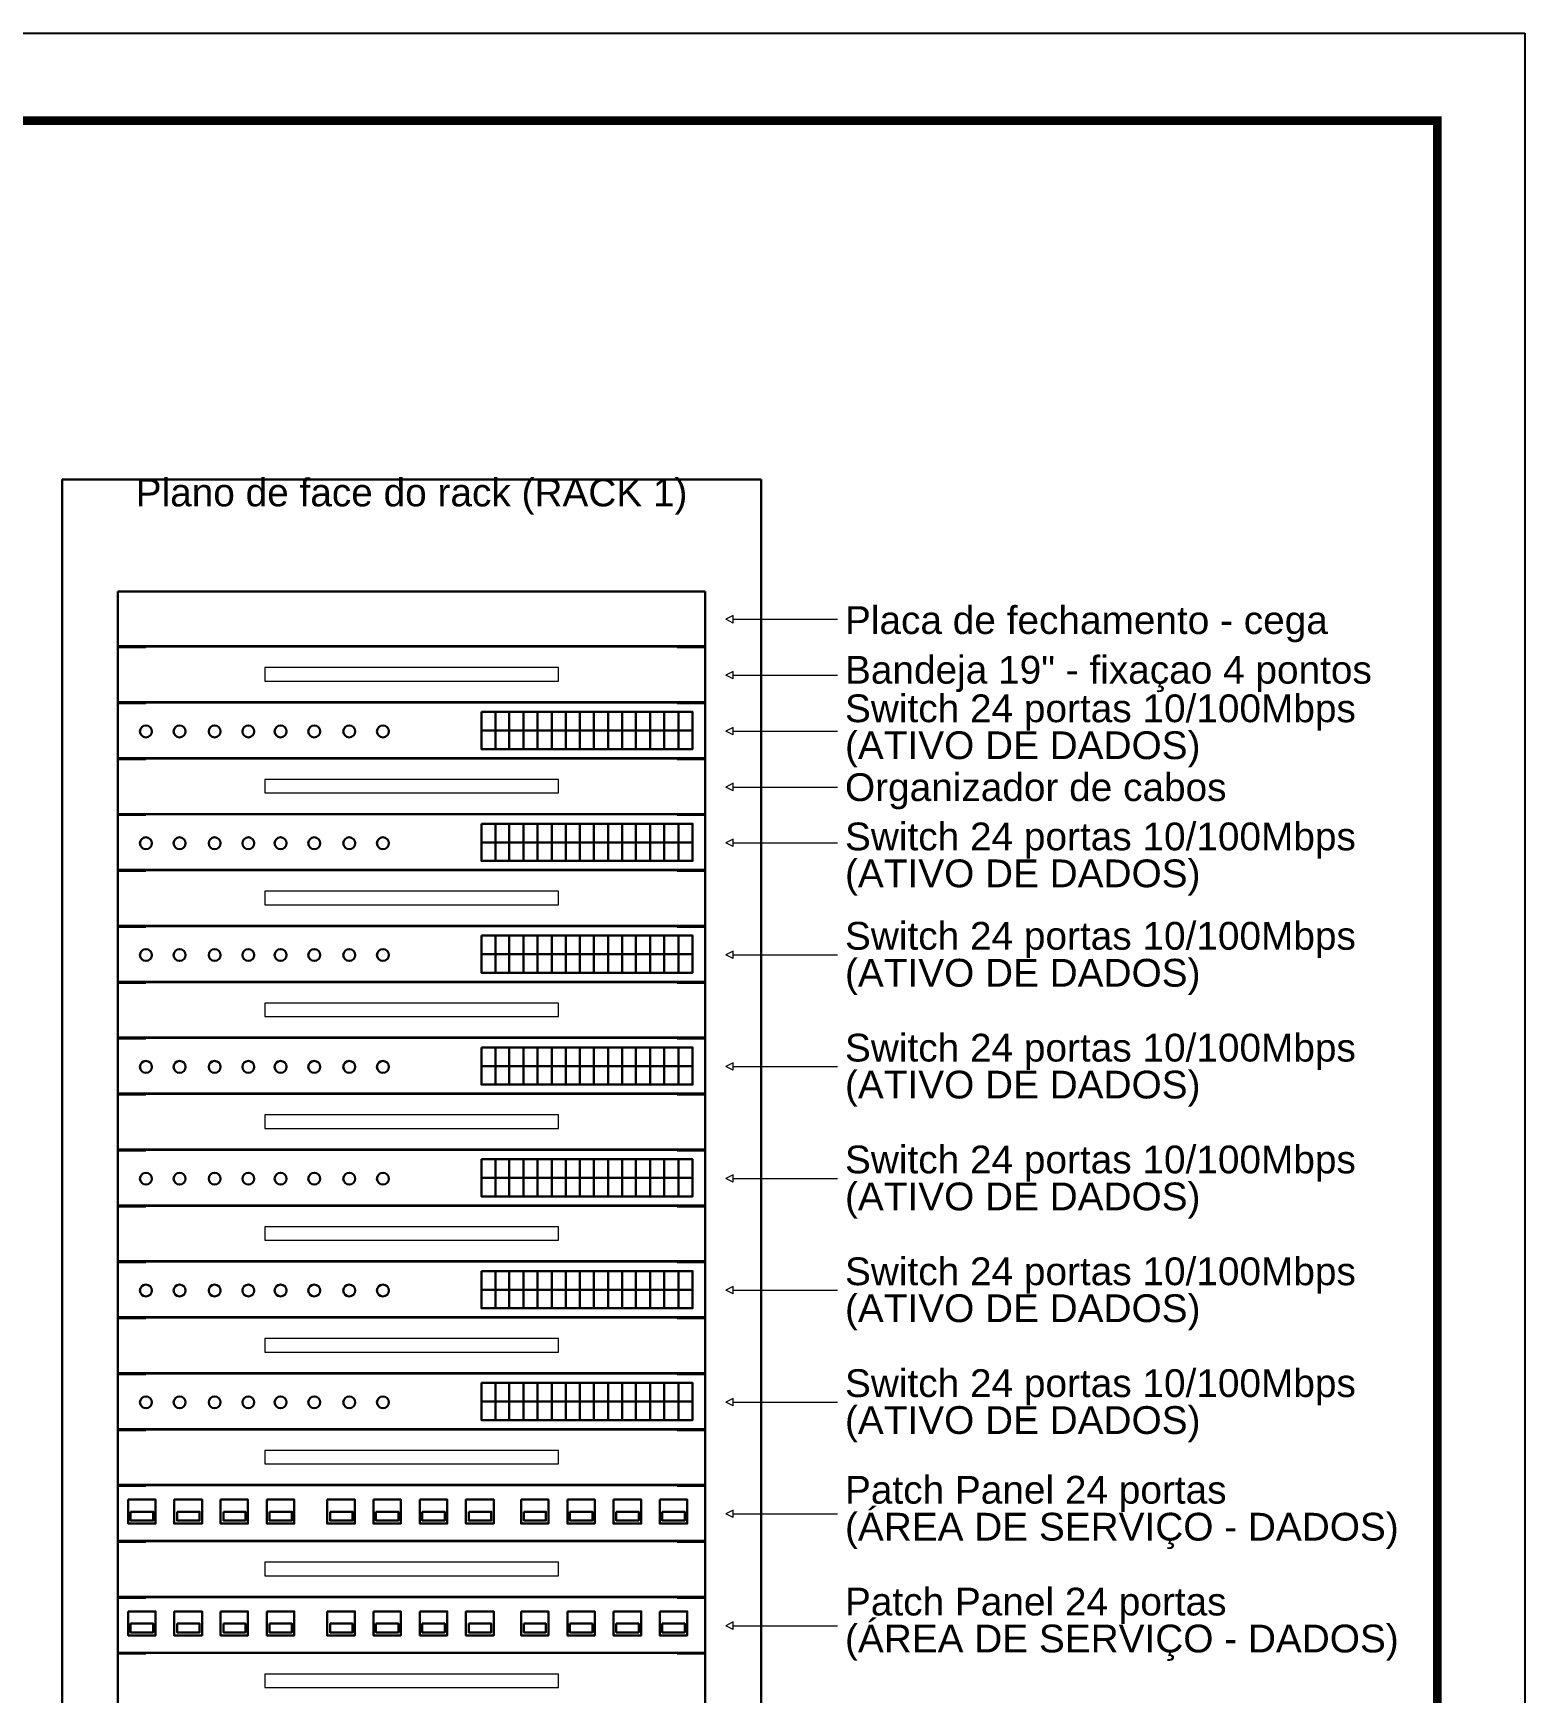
# Model space of a CAD drawing. Header units: millimetres. Extents: x 329 to 8779, y 382 to 3352.
# Drawn here: x 7925 to 8779, y 2403 to 3352 of the extents above; entities that cross this region are included whole.
import ezdxf

# ---------------------------------------------------------------- set-up
doc = ezdxf.new("R2010")
doc.units = ezdxf.units.MM
for name, color, linetype, lineweight in [('CE-Condutos', 6, 'Continuous', 30), ('DI-Linhas do quadro', 1, 'Continuous', 30), ('DI-Textos do quadro', 7, 'Continuous', 20), ('DI-Título do quadro', 1, 'Continuous', 30), ('P-SIMBOL', 5, 'Continuous', 20)]:
    doc.layers.add(name, color=color, linetype=linetype, lineweight=lineweight)
doc.layers.add('LEGENDA', color=7, linetype='Continuous')
doc.styles.add('Arial', font='Arial.ttf')

# ---------------------------------------------------------------- blocks, each defined once
blk = doc.blocks.new('A1 sem aba')
at = {"layer": 'LEGENDA'}
blk.add_lwpolyline([(-169, 59.4), (0, 59.4), (0, 0), (-169, 0), (-169, 59.4)], close=True, dxfattribs=at)
at = {"layer": 'LEGENDA', "const_width": 0.1}
blk.add_lwpolyline([(-1, 58.4), (-1, 1), (-166.5, 1), (-166.5, 58.4)], close=True, dxfattribs=at)

msp = doc.modelspace()

# ---------------------------------------------------------------- linework, layer by layer
at = {"layer": 'CE-Condutos'}
for p, q in [((8302.617, 2953.177), (8181.867, 2953.177)), ((8302.617, 2889.197), (8181.867, 2889.197)), ((8302.617, 2825.217), (8181.867, 2825.217)), ((8302.617, 2761.237), (8181.867, 2761.237)), ((8302.617, 2697.262), (8181.867, 2697.262)), ((8302.617, 2633.282), (8181.867, 2633.282)), ((8302.617, 2569.302), (8181.867, 2569.302))]:
    msp.add_line(p, q, dxfattribs=at)
for points in [[(8181.867, 2963.827), (8181.867, 2942.577), (8189.967, 2942.577), (8189.967, 2963.827), (8181.867, 2963.827)], [(8189.967, 2963.827), (8189.967, 2942.577), (8197.767, 2942.577), (8197.767, 2963.827), (8189.967, 2963.827)], [(8197.767, 2963.827), (8197.767, 2942.577), (8205.917, 2942.577), (8205.917, 2963.827), (8197.767, 2963.827)], [(8205.917, 2963.827), (8205.917, 2942.577), (8214.017, 2942.577), (8214.017, 2963.827), (8205.917, 2963.827)], [(8214.017, 2963.827), (8214.017, 2942.577), (8222.117, 2942.577), (8222.117, 2963.827), (8214.017, 2963.827)], [(8222.117, 2963.827), (8222.117, 2942.577), (8230.217, 2942.577), (8230.217, 2963.827), (8222.117, 2963.827)], [(8230.217, 2963.827), (8230.217, 2942.577), (8238.067, 2942.577), (8238.067, 2963.827), (8230.217, 2963.827)], [(8238.067, 2963.827), (8238.067, 2942.577), (8246.167, 2942.577), (8246.167, 2963.827), (8238.067, 2963.827)], [(8246.167, 2963.827), (8246.167, 2942.577), (8254.267, 2942.577), (8254.267, 2963.827), (8246.167, 2963.827)], [(8254.267, 2963.827), (8254.267, 2942.577), (8262.367, 2942.577), (8262.367, 2963.827), (8254.267, 2963.827)], [(8262.367, 2963.827), (8262.367, 2942.577), (8270.217, 2942.577), (8270.217, 2963.827), (8262.367, 2963.827)], [(8270.217, 2963.827), (8270.217, 2942.577), (8278.317, 2942.577), (8278.317, 2963.827), (8270.217, 2963.827)], [(8278.317, 2963.827), (8278.317, 2942.577), (8286.417, 2942.577), (8286.417, 2963.827), (8278.317, 2963.827)], [(8286.417, 2963.827), (8286.417, 2942.577), (8294.517, 2942.577), (8294.517, 2963.827), (8286.417, 2963.827)], [(8294.517, 2963.827), (8294.517, 2942.577), (8302.617, 2942.577), (8302.617, 2963.827), (8294.517, 2963.827)], [(8181.867, 2899.847), (8181.867, 2878.597), (8189.967, 2878.597), (8189.967, 2899.847), (8181.867, 2899.847)], [(8189.967, 2899.847), (8189.967, 2878.597), (8197.767, 2878.597), (8197.767, 2899.847), (8189.967, 2899.847)], [(8197.767, 2899.847), (8197.767, 2878.597), (8205.917, 2878.597), (8205.917, 2899.847), (8197.767, 2899.847)], [(8205.917, 2899.847), (8205.917, 2878.597), (8214.017, 2878.597), (8214.017, 2899.847), (8205.917, 2899.847)], [(8214.017, 2899.847), (8214.017, 2878.597), (8222.117, 2878.597), (8222.117, 2899.847), (8214.017, 2899.847)], [(8222.117, 2899.847), (8222.117, 2878.597), (8230.217, 2878.597), (8230.217, 2899.847), (8222.117, 2899.847)], [(8230.217, 2899.847), (8230.217, 2878.597), (8238.067, 2878.597), (8238.067, 2899.847), (8230.217, 2899.847)], [(8238.067, 2899.847), (8238.067, 2878.597), (8246.167, 2878.597), (8246.167, 2899.847), (8238.067, 2899.847)], [(8246.167, 2899.847), (8246.167, 2878.597), (8254.267, 2878.597), (8254.267, 2899.847), (8246.167, 2899.847)], [(8254.267, 2899.847), (8254.267, 2878.597), (8262.367, 2878.597), (8262.367, 2899.847), (8254.267, 2899.847)], [(8262.367, 2899.847), (8262.367, 2878.597), (8270.217, 2878.597), (8270.217, 2899.847), (8262.367, 2899.847)], [(8270.217, 2899.847), (8270.217, 2878.597), (8278.317, 2878.597), (8278.317, 2899.847), (8270.217, 2899.847)], [(8278.317, 2899.847), (8278.317, 2878.597), (8286.417, 2878.597), (8286.417, 2899.847), (8278.317, 2899.847)], [(8286.417, 2899.847), (8286.417, 2878.597), (8294.517, 2878.597), (8294.517, 2899.847), (8286.417, 2899.847)], [(8294.517, 2899.847), (8294.517, 2878.597), (8302.617, 2878.597), (8302.617, 2899.847), (8294.517, 2899.847)], [(8181.867, 2835.867), (8181.867, 2814.617), (8189.967, 2814.617), (8189.967, 2835.867), (8181.867, 2835.867)], [(8189.967, 2835.867), (8189.967, 2814.617), (8197.767, 2814.617), (8197.767, 2835.867), (8189.967, 2835.867)], [(8197.767, 2835.867), (8197.767, 2814.617), (8205.917, 2814.617), (8205.917, 2835.867), (8197.767, 2835.867)], [(8205.917, 2835.867), (8205.917, 2814.617), (8214.017, 2814.617), (8214.017, 2835.867), (8205.917, 2835.867)], [(8214.017, 2835.867), (8214.017, 2814.617), (8222.117, 2814.617), (8222.117, 2835.867), (8214.017, 2835.867)], [(8222.117, 2835.867), (8222.117, 2814.617), (8230.217, 2814.617), (8230.217, 2835.867), (8222.117, 2835.867)], [(8230.217, 2835.867), (8230.217, 2814.617), (8238.067, 2814.617), (8238.067, 2835.867), (8230.217, 2835.867)], [(8238.067, 2835.867), (8238.067, 2814.617), (8246.167, 2814.617), (8246.167, 2835.867), (8238.067, 2835.867)], [(8246.167, 2835.867), (8246.167, 2814.617), (8254.267, 2814.617), (8254.267, 2835.867), (8246.167, 2835.867)], [(8254.267, 2835.867), (8254.267, 2814.617), (8262.367, 2814.617), (8262.367, 2835.867), (8254.267, 2835.867)], [(8262.367, 2835.867), (8262.367, 2814.617), (8270.217, 2814.617), (8270.217, 2835.867), (8262.367, 2835.867)], [(8270.217, 2835.867), (8270.217, 2814.617), (8278.317, 2814.617), (8278.317, 2835.867), (8270.217, 2835.867)], [(8278.317, 2835.867), (8278.317, 2814.617), (8286.417, 2814.617), (8286.417, 2835.867), (8278.317, 2835.867)], [(8286.417, 2835.867), (8286.417, 2814.617), (8294.517, 2814.617), (8294.517, 2835.867), (8286.417, 2835.867)], [(8294.517, 2835.867), (8294.517, 2814.617), (8302.617, 2814.617), (8302.617, 2835.867), (8294.517, 2835.867)], [(8181.867, 2771.887), (8181.867, 2750.637), (8189.967, 2750.637), (8189.967, 2771.887), (8181.867, 2771.887)], [(8189.967, 2771.887), (8189.967, 2750.637), (8197.767, 2750.637), (8197.767, 2771.887), (8189.967, 2771.887)], [(8197.767, 2771.887), (8197.767, 2750.637), (8205.917, 2750.637), (8205.917, 2771.887), (8197.767, 2771.887)], [(8205.917, 2771.887), (8205.917, 2750.637), (8214.017, 2750.637), (8214.017, 2771.887), (8205.917, 2771.887)], [(8214.017, 2771.887), (8214.017, 2750.637), (8222.117, 2750.637), (8222.117, 2771.887), (8214.017, 2771.887)], [(8222.117, 2771.887), (8222.117, 2750.637), (8230.217, 2750.637), (8230.217, 2771.887), (8222.117, 2771.887)], [(8230.217, 2771.887), (8230.217, 2750.637), (8238.067, 2750.637), (8238.067, 2771.887), (8230.217, 2771.887)], [(8238.067, 2771.887), (8238.067, 2750.637), (8246.167, 2750.637), (8246.167, 2771.887), (8238.067, 2771.887)], [(8246.167, 2771.887), (8246.167, 2750.637), (8254.267, 2750.637), (8254.267, 2771.887), (8246.167, 2771.887)], [(8254.267, 2771.887), (8254.267, 2750.637), (8262.367, 2750.637), (8262.367, 2771.887), (8254.267, 2771.887)], [(8262.367, 2771.887), (8262.367, 2750.637), (8270.217, 2750.637), (8270.217, 2771.887), (8262.367, 2771.887)], [(8270.217, 2771.887), (8270.217, 2750.637), (8278.317, 2750.637), (8278.317, 2771.887), (8270.217, 2771.887)], [(8278.317, 2771.887), (8278.317, 2750.637), (8286.417, 2750.637), (8286.417, 2771.887), (8278.317, 2771.887)], [(8286.417, 2771.887), (8286.417, 2750.637), (8294.517, 2750.637), (8294.517, 2771.887), (8286.417, 2771.887)], [(8294.517, 2771.887), (8294.517, 2750.637), (8302.617, 2750.637), (8302.617, 2771.887), (8294.517, 2771.887)], [(8181.867, 2707.912), (8181.867, 2686.662), (8189.967, 2686.662), (8189.967, 2707.912), (8181.867, 2707.912)], [(8189.967, 2707.912), (8189.967, 2686.662), (8197.767, 2686.662), (8197.767, 2707.912), (8189.967, 2707.912)], [(8197.767, 2707.912), (8197.767, 2686.662), (8205.917, 2686.662), (8205.917, 2707.912), (8197.767, 2707.912)], [(8205.917, 2707.912), (8205.917, 2686.662), (8214.017, 2686.662), (8214.017, 2707.912), (8205.917, 2707.912)], [(8214.017, 2707.912), (8214.017, 2686.662), (8222.117, 2686.662), (8222.117, 2707.912), (8214.017, 2707.912)], [(8222.117, 2707.912), (8222.117, 2686.662), (8230.217, 2686.662), (8230.217, 2707.912), (8222.117, 2707.912)], [(8230.217, 2707.912), (8230.217, 2686.662), (8238.067, 2686.662), (8238.067, 2707.912), (8230.217, 2707.912)], [(8238.067, 2707.912), (8238.067, 2686.662), (8246.167, 2686.662), (8246.167, 2707.912), (8238.067, 2707.912)], [(8246.167, 2707.912), (8246.167, 2686.662), (8254.267, 2686.662), (8254.267, 2707.912), (8246.167, 2707.912)], [(8254.267, 2707.912), (8254.267, 2686.662), (8262.367, 2686.662), (8262.367, 2707.912), (8254.267, 2707.912)], [(8262.367, 2707.912), (8262.367, 2686.662), (8270.217, 2686.662), (8270.217, 2707.912), (8262.367, 2707.912)], [(8270.217, 2707.912), (8270.217, 2686.662), (8278.317, 2686.662), (8278.317, 2707.912), (8270.217, 2707.912)], [(8278.317, 2707.912), (8278.317, 2686.662), (8286.417, 2686.662), (8286.417, 2707.912), (8278.317, 2707.912)], [(8286.417, 2707.912), (8286.417, 2686.662), (8294.517, 2686.662), (8294.517, 2707.912), (8286.417, 2707.912)], [(8294.517, 2707.912), (8294.517, 2686.662), (8302.617, 2686.662), (8302.617, 2707.912), (8294.517, 2707.912)], [(8181.867, 2643.932), (8181.867, 2622.682), (8189.967, 2622.682), (8189.967, 2643.932), (8181.867, 2643.932)], [(8189.967, 2643.932), (8189.967, 2622.682), (8197.767, 2622.682), (8197.767, 2643.932), (8189.967, 2643.932)], [(8197.767, 2643.932), (8197.767, 2622.682), (8205.917, 2622.682), (8205.917, 2643.932), (8197.767, 2643.932)], [(8205.917, 2643.932), (8205.917, 2622.682), (8214.017, 2622.682), (8214.017, 2643.932), (8205.917, 2643.932)], [(8214.017, 2643.932), (8214.017, 2622.682), (8222.117, 2622.682), (8222.117, 2643.932), (8214.017, 2643.932)], [(8222.117, 2643.932), (8222.117, 2622.682), (8230.217, 2622.682), (8230.217, 2643.932), (8222.117, 2643.932)], [(8230.217, 2643.932), (8230.217, 2622.682), (8238.067, 2622.682), (8238.067, 2643.932), (8230.217, 2643.932)], [(8238.067, 2643.932), (8238.067, 2622.682), (8246.167, 2622.682), (8246.167, 2643.932), (8238.067, 2643.932)], [(8246.167, 2643.932), (8246.167, 2622.682), (8254.267, 2622.682), (8254.267, 2643.932), (8246.167, 2643.932)], [(8254.267, 2643.932), (8254.267, 2622.682), (8262.367, 2622.682), (8262.367, 2643.932), (8254.267, 2643.932)], [(8262.367, 2643.932), (8262.367, 2622.682), (8270.217, 2622.682), (8270.217, 2643.932), (8262.367, 2643.932)], [(8270.217, 2643.932), (8270.217, 2622.682), (8278.317, 2622.682), (8278.317, 2643.932), (8270.217, 2643.932)], [(8278.317, 2643.932), (8278.317, 2622.682), (8286.417, 2622.682), (8286.417, 2643.932), (8278.317, 2643.932)], [(8286.417, 2643.932), (8286.417, 2622.682), (8294.517, 2622.682), (8294.517, 2643.932), (8286.417, 2643.932)], [(8294.517, 2643.932), (8294.517, 2622.682), (8302.617, 2622.682), (8302.617, 2643.932), (8294.517, 2643.932)], [(8181.867, 2579.952), (8181.867, 2558.702), (8189.967, 2558.702), (8189.967, 2579.952), (8181.867, 2579.952)], [(8189.967, 2579.952), (8189.967, 2558.702), (8197.767, 2558.702), (8197.767, 2579.952), (8189.967, 2579.952)], [(8197.767, 2579.952), (8197.767, 2558.702), (8205.917, 2558.702), (8205.917, 2579.952), (8197.767, 2579.952)], [(8205.917, 2579.952), (8205.917, 2558.702), (8214.017, 2558.702), (8214.017, 2579.952), (8205.917, 2579.952)], [(8214.017, 2579.952), (8214.017, 2558.702), (8222.117, 2558.702), (8222.117, 2579.952), (8214.017, 2579.952)], [(8222.117, 2579.952), (8222.117, 2558.702), (8230.217, 2558.702), (8230.217, 2579.952), (8222.117, 2579.952)], [(8230.217, 2579.952), (8230.217, 2558.702), (8238.067, 2558.702), (8238.067, 2579.952), (8230.217, 2579.952)], [(8238.067, 2579.952), (8238.067, 2558.702), (8246.167, 2558.702), (8246.167, 2579.952), (8238.067, 2579.952)], [(8246.167, 2579.952), (8246.167, 2558.702), (8254.267, 2558.702), (8254.267, 2579.952), (8246.167, 2579.952)], [(8254.267, 2579.952), (8254.267, 2558.702), (8262.367, 2558.702), (8262.367, 2579.952), (8254.267, 2579.952)], [(8262.367, 2579.952), (8262.367, 2558.702), (8270.217, 2558.702), (8270.217, 2579.952), (8262.367, 2579.952)], [(8270.217, 2579.952), (8270.217, 2558.702), (8278.317, 2558.702), (8278.317, 2579.952), (8270.217, 2579.952)], [(8278.317, 2579.952), (8278.317, 2558.702), (8286.417, 2558.702), (8286.417, 2579.952), (8278.317, 2579.952)], [(8286.417, 2579.952), (8286.417, 2558.702), (8294.517, 2558.702), (8294.517, 2579.952), (8286.417, 2579.952)], [(8294.517, 2579.952), (8294.517, 2558.702), (8302.617, 2558.702), (8302.617, 2579.952), (8294.517, 2579.952)], [(7979.717, 2513.177), (7979.717, 2499.477), (7995.417, 2499.477), (7995.417, 2513.177), (7979.717, 2513.177)], [(8006.017, 2513.177), (8006.017, 2499.477), (8021.967, 2499.477), (8021.967, 2513.177), (8006.017, 2513.177)], [(8032.567, 2513.177), (8032.567, 2499.477), (8048.217, 2499.477), (8048.217, 2513.177), (8032.567, 2513.177)], [(8059.117, 2513.177), (8059.117, 2499.477), (8074.767, 2499.477), (8074.767, 2513.177), (8059.117, 2513.177)], [(8093.517, 2513.177), (8093.517, 2499.477), (8109.467, 2499.477), (8109.467, 2513.177), (8093.517, 2513.177)], [(8120.067, 2513.177), (8120.067, 2499.477), (8135.717, 2499.477), (8135.717, 2513.177), (8120.067, 2513.177)], [(8146.617, 2513.177), (8146.617, 2499.477), (8162.267, 2499.477), (8162.267, 2513.177), (8146.617, 2513.177)], [(8172.917, 2513.177), (8172.917, 2499.477), (8188.867, 2499.477), (8188.867, 2513.177), (8172.917, 2513.177)], [(8204.517, 2513.177), (8204.517, 2499.477), (8220.167, 2499.477), (8220.167, 2513.177), (8204.517, 2513.177)], [(8231.067, 2513.177), (8231.067, 2499.477), (8246.717, 2499.477), (8246.717, 2513.177), (8231.067, 2513.177)], [(8257.317, 2513.177), (8257.317, 2499.477), (8273.267, 2499.477), (8273.267, 2513.177), (8257.317, 2513.177)], [(8283.867, 2513.177), (8283.867, 2499.477), (8299.567, 2499.477), (8299.567, 2513.177), (8283.867, 2513.177)], [(7981.117, 2506.227), (7981.117, 2501.177), (7994.017, 2501.177), (7994.017, 2506.227), (7981.117, 2506.227)], [(8007.717, 2506.227), (8007.717, 2501.177), (8020.567, 2501.177), (8020.567, 2506.227), (8007.717, 2506.227)], [(8034.267, 2506.227), (8034.267, 2501.177), (8046.817, 2501.177), (8046.817, 2506.227), (8034.267, 2506.227)], [(8060.517, 2506.227), (8060.517, 2501.177), (8073.367, 2501.177), (8073.367, 2506.227), (8060.517, 2506.227)], [(8095.217, 2506.227), (8095.217, 2501.177), (8108.067, 2501.177), (8108.067, 2506.227), (8095.217, 2506.227)], [(8121.467, 2506.227), (8121.467, 2501.177), (8134.317, 2501.177), (8134.317, 2506.227), (8121.467, 2506.227)], [(8148.017, 2506.227), (8148.017, 2501.177), (8160.867, 2501.177), (8160.867, 2506.227), (8148.017, 2506.227)], [(8174.567, 2506.227), (8174.567, 2501.177), (8187.467, 2501.177), (8187.467, 2506.227), (8174.567, 2506.227)], [(8206.167, 2506.227), (8206.167, 2501.177), (8218.767, 2501.177), (8218.767, 2506.227), (8206.167, 2506.227)], [(8232.467, 2506.227), (8232.467, 2501.177), (8245.317, 2501.177), (8245.317, 2506.227), (8232.467, 2506.227)], [(8259.017, 2506.227), (8259.017, 2501.177), (8271.867, 2501.177), (8271.867, 2506.227), (8259.017, 2506.227)], [(8285.267, 2506.227), (8285.267, 2501.177), (8298.167, 2501.177), (8298.167, 2506.227), (8285.267, 2506.227)], [(7979.717, 2449.197), (7979.717, 2435.497), (7995.417, 2435.497), (7995.417, 2449.197), (7979.717, 2449.197)], [(7981.117, 2442.247), (7981.117, 2437.197), (7994.017, 2437.197), (7994.017, 2442.247), (7981.117, 2442.247)], [(8006.017, 2449.197), (8006.017, 2435.497), (8021.967, 2435.497), (8021.967, 2449.197), (8006.017, 2449.197)], [(8007.717, 2442.247), (8007.717, 2437.197), (8020.567, 2437.197), (8020.567, 2442.247), (8007.717, 2442.247)], [(8032.567, 2449.197), (8032.567, 2435.497), (8048.217, 2435.497), (8048.217, 2449.197), (8032.567, 2449.197)], [(8034.267, 2442.247), (8034.267, 2437.197), (8046.817, 2437.197), (8046.817, 2442.247), (8034.267, 2442.247)], [(8059.117, 2449.197), (8059.117, 2435.497), (8074.767, 2435.497), (8074.767, 2449.197), (8059.117, 2449.197)], [(8060.517, 2442.247), (8060.517, 2437.197), (8073.367, 2437.197), (8073.367, 2442.247), (8060.517, 2442.247)], [(8093.517, 2449.197), (8093.517, 2435.497), (8109.467, 2435.497), (8109.467, 2449.197), (8093.517, 2449.197)], [(8095.217, 2442.247), (8095.217, 2437.197), (8108.067, 2437.197), (8108.067, 2442.247), (8095.217, 2442.247)], [(8120.067, 2449.197), (8120.067, 2435.497), (8135.717, 2435.497), (8135.717, 2449.197), (8120.067, 2449.197)], [(8121.467, 2442.247), (8121.467, 2437.197), (8134.317, 2437.197), (8134.317, 2442.247), (8121.467, 2442.247)], [(8146.617, 2449.197), (8146.617, 2435.497), (8162.267, 2435.497), (8162.267, 2449.197), (8146.617, 2449.197)], [(8148.017, 2442.247), (8148.017, 2437.197), (8160.867, 2437.197), (8160.867, 2442.247), (8148.017, 2442.247)], [(8172.917, 2449.197), (8172.917, 2435.497), (8188.867, 2435.497), (8188.867, 2449.197), (8172.917, 2449.197)], [(8174.567, 2442.247), (8174.567, 2437.197), (8187.467, 2437.197), (8187.467, 2442.247), (8174.567, 2442.247)], [(8204.517, 2449.197), (8204.517, 2435.497), (8220.167, 2435.497), (8220.167, 2449.197), (8204.517, 2449.197)], [(8206.167, 2442.247), (8206.167, 2437.197), (8218.767, 2437.197), (8218.767, 2442.247), (8206.167, 2442.247)], [(8231.067, 2449.197), (8231.067, 2435.497), (8246.717, 2435.497), (8246.717, 2449.197), (8231.067, 2449.197)], [(8232.467, 2442.247), (8232.467, 2437.197), (8245.317, 2437.197), (8245.317, 2442.247), (8232.467, 2442.247)], [(8257.317, 2449.197), (8257.317, 2435.497), (8273.267, 2435.497), (8273.267, 2449.197), (8257.317, 2449.197)], [(8259.017, 2442.247), (8259.017, 2437.197), (8271.867, 2437.197), (8271.867, 2442.247), (8259.017, 2442.247)], [(8283.867, 2449.197), (8283.867, 2435.497), (8299.567, 2435.497), (8299.567, 2449.197), (8283.867, 2449.197)], [(8285.267, 2442.247), (8285.267, 2437.197), (8298.167, 2437.197), (8298.167, 2442.247), (8285.267, 2442.247)]]:
    msp.add_lwpolyline(points, close=True, dxfattribs=at)
for centre in [(7989.867, 2952.727), (8009.117, 2952.727), (8029.167, 2952.727), (8048.467, 2952.727), (8066.917, 2952.727), (8086.167, 2952.727), (8106.217, 2952.727), (8125.467, 2952.727), (7989.867, 2888.747), (8009.117, 2888.747), (8029.167, 2888.747), (8048.467, 2888.747), (8066.917, 2888.747), (8086.167, 2888.747), (8106.217, 2888.747), (8125.467, 2888.747), (7989.867, 2824.767), (8009.117, 2824.767), (8029.167, 2824.767), (8048.467, 2824.767), (8066.917, 2824.767), (8086.167, 2824.767), (8106.217, 2824.767), (8125.467, 2824.767), (7989.867, 2760.787), (8009.117, 2760.787), (8029.167, 2760.787), (8048.467, 2760.787), (8066.917, 2760.787), (8086.167, 2760.787), (8106.217, 2760.787), (8125.467, 2760.787), (7989.867, 2696.812), (8009.117, 2696.812), (8029.167, 2696.812), (8048.467, 2696.812), (8066.917, 2696.812), (8086.167, 2696.812), (8106.217, 2696.812), (8125.467, 2696.812), (7989.867, 2632.832), (8009.117, 2632.832), (8029.167, 2632.832), (8048.467, 2632.832), (8066.917, 2632.832), (8086.167, 2632.832), (8106.217, 2632.832), (8125.467, 2632.832), (7989.867, 2568.852), (8009.117, 2568.852), (8029.167, 2568.852), (8048.467, 2568.852), (8066.917, 2568.852), (8086.167, 2568.852), (8106.217, 2568.852), (8125.467, 2568.852)]:
    msp.add_circle(centre, 3.404, dxfattribs=at)
at = {"layer": 'DI-Linhas do quadro', "linetype": 'Continuous'}
for p, q in [((7941.877, 3096.832), (8341.877, 3096.832)), ((7941.877, 3096.832), (7941.877, 1561.347)), ((8341.877, 3096.832), (8341.877, 1561.347)), ((7973.867, 3032.852), (8309.887, 3032.852)), ((7973.867, 3032.852), (7973.867, 1625.327)), ((7973.867, 3032.852), (7989.862, 3032.852)), ((8309.887, 3032.852), (8293.892, 3032.852)), ((8309.887, 3032.852), (8309.887, 1625.327)), ((7973.867, 3000.862), (7989.862, 3000.862)), ((8309.887, 3000.862), (8293.892, 3000.862)), ((7973.867, 2968.877), (7989.862, 2968.877)), ((8309.887, 2968.877), (8293.892, 2968.877)), ((7973.867, 2936.887), (7989.862, 2936.887)), ((8309.887, 2936.887), (8293.892, 2936.887)), ((7973.867, 2904.897), (7989.862, 2904.897)), ((8309.887, 2904.897), (8293.892, 2904.897)), ((7973.867, 2872.907), (7989.862, 2872.907)), ((8309.887, 2872.907), (8293.892, 2872.907)), ((7973.867, 2840.917), (7989.862, 2840.917)), ((8309.887, 2840.917), (8293.892, 2840.917)), ((7973.867, 2808.927), (7989.862, 2808.927)), ((8309.887, 2808.927), (8293.892, 2808.927)), ((7973.867, 2776.937), (7989.862, 2776.937)), ((8309.887, 2776.937), (8293.892, 2776.937)), ((7973.867, 2744.952), (7989.862, 2744.952)), ((8309.887, 2744.952), (8293.892, 2744.952)), ((7973.867, 2712.962), (7989.862, 2712.962)), ((8309.887, 2712.962), (8293.892, 2712.962)), ((7973.867, 2680.972), (7989.862, 2680.972)), ((8309.887, 2680.972), (8293.892, 2680.972)), ((7973.867, 2648.982), (7989.862, 2648.982)), ((8309.887, 2648.982), (8293.892, 2648.982)), ((7973.867, 2616.992), (7989.862, 2616.992)), ((8309.887, 2616.992), (8293.892, 2616.992)), ((7973.867, 2585.002), (7989.862, 2585.002)), ((8309.887, 2585.002), (8293.892, 2585.002)), ((7973.867, 2553.017), (7989.862, 2553.017)), ((8309.887, 2553.017), (8293.892, 2553.017)), ((7973.867, 2521.027), (7989.862, 2521.027)), ((7973.867, 2521.027), (7989.867, 2521.027)), ((8309.887, 2521.027), (8293.892, 2521.027)), ((7973.867, 2489.037), (7989.862, 2489.037)), ((8309.887, 2489.037), (8293.892, 2489.037)), ((7973.867, 2457.047), (7989.862, 2457.047)), ((7973.867, 2457.047), (7989.867, 2457.047)), ((8309.887, 2457.047), (8293.892, 2457.047)), ((7973.867, 2425.057), (7989.862, 2425.057)), ((8309.887, 2425.057), (8293.892, 2425.057))]:
    msp.add_line(p, q, dxfattribs=at)
at = {"layer": 'DI-Textos do quadro', "linetype": 'Continuous'}
for p, q in [((8325.902, 3018.977), (8321.667, 3016.862)), ((8325.902, 3014.742), (8321.667, 3016.862)), ((8325.902, 3014.742), (8325.902, 3018.977)), ((8325.902, 3016.862), (8385.647, 3016.862)), ((8325.902, 2986.992), (8321.667, 2984.872)), ((8325.902, 2982.752), (8321.667, 2984.872)), ((8325.902, 2982.752), (8325.902, 2986.992)), ((8325.902, 2984.872), (8385.647, 2984.872)), ((8325.902, 2955.002), (8321.667, 2952.882)), ((8325.902, 2950.762), (8325.902, 2955.002)), ((8325.902, 2950.762), (8321.667, 2952.882)), ((8325.902, 2952.882), (8385.647, 2952.882)), ((8325.902, 2923.012), (8321.667, 2920.892)), ((8325.902, 2918.777), (8321.667, 2920.892)), ((8325.902, 2918.777), (8325.902, 2923.012)), ((8325.902, 2920.892), (8385.647, 2920.892)), ((8325.902, 2891.022), (8321.667, 2888.902)), ((8325.902, 2886.782), (8321.667, 2888.902)), ((8325.902, 2886.782), (8325.902, 2891.022)), ((8325.902, 2888.902), (8385.647, 2888.902)), ((8325.902, 2827.047), (8321.667, 2824.927)), ((8325.902, 2822.807), (8321.667, 2824.927)), ((8325.902, 2822.807), (8325.902, 2827.047)), ((8325.902, 2824.927), (8385.647, 2824.927)), ((8325.902, 2763.067), (8321.667, 2760.947)), ((8325.902, 2758.827), (8321.667, 2760.947)), ((8325.902, 2758.827), (8325.902, 2763.067)), ((8325.902, 2760.947), (8385.647, 2760.947)), ((8325.902, 2699.087), (8321.667, 2696.967)), ((8325.902, 2694.847), (8321.667, 2696.967)), ((8325.902, 2694.847), (8325.902, 2699.087)), ((8325.902, 2696.967), (8385.647, 2696.967)), ((8325.902, 2635.107), (8321.667, 2632.987)), ((8325.902, 2630.867), (8321.667, 2632.987)), ((8325.902, 2630.867), (8325.902, 2635.107)), ((8325.902, 2632.987), (8385.647, 2632.987)), ((8325.902, 2571.127), (8321.667, 2569.007)), ((8325.902, 2566.887), (8321.667, 2569.007)), ((8325.902, 2566.887), (8325.902, 2571.127)), ((8325.902, 2569.007), (8385.647, 2569.007)), ((8325.902, 2507.152), (8321.667, 2505.037)), ((8325.902, 2502.917), (8325.902, 2507.152)), ((8325.902, 2502.917), (8321.667, 2505.037)), ((8325.902, 2505.037), (8385.647, 2505.037)), ((8325.902, 2443.172), (8321.667, 2441.057)), ((8325.902, 2438.937), (8321.667, 2441.057)), ((8325.902, 2438.937), (8325.902, 2443.172)), ((8325.902, 2441.057), (8385.647, 2441.057))]:
    msp.add_line(p, q, dxfattribs=at)
at = {"layer": 'P-SIMBOL'}
for points in [[(7973.867, 3032.852), (7973.867, 3001.802), (8309.867, 3001.802), (8309.867, 3032.852), (7973.867, 3032.852)], [(7973.867, 3000.862), (7973.867, 2969.812), (8309.867, 2969.812), (8309.867, 3000.862), (7973.867, 3000.862)], [(8057.867, 2989.212), (8057.867, 2981.462), (8225.867, 2981.462), (8225.867, 2989.212), (8057.867, 2989.212)], [(7973.867, 2968.877), (7973.867, 2937.827), (8309.867, 2937.827), (8309.867, 2968.877), (7973.867, 2968.877)], [(7973.867, 2936.887), (7973.867, 2905.837), (8309.867, 2905.837), (8309.867, 2936.887), (7973.867, 2936.887)], [(8057.867, 2925.237), (8057.867, 2917.487), (8225.867, 2917.487), (8225.867, 2925.237), (8057.867, 2925.237)], [(7973.867, 2904.897), (7973.867, 2873.847), (8309.867, 2873.847), (8309.867, 2904.897), (7973.867, 2904.897)], [(7973.867, 2872.907), (7973.867, 2841.857), (8309.867, 2841.857), (8309.867, 2872.907), (7973.867, 2872.907)], [(8057.867, 2861.257), (8057.867, 2853.507), (8225.867, 2853.507), (8225.867, 2861.257), (8057.867, 2861.257)], [(7973.867, 2840.917), (7973.867, 2809.867), (8309.867, 2809.867), (8309.867, 2840.917), (7973.867, 2840.917)], [(7973.867, 2808.927), (7973.867, 2777.877), (8309.867, 2777.877), (8309.867, 2808.927), (7973.867, 2808.927)], [(8057.867, 2797.277), (8057.867, 2789.527), (8225.867, 2789.527), (8225.867, 2797.277), (8057.867, 2797.277)], [(7973.867, 2776.937), (7973.867, 2745.887), (8309.867, 2745.887), (8309.867, 2776.937), (7973.867, 2776.937)], [(7973.867, 2744.952), (7973.867, 2713.902), (8309.867, 2713.902), (8309.867, 2744.952), (7973.867, 2744.952)], [(8057.867, 2733.302), (8057.867, 2725.552), (8225.867, 2725.552), (8225.867, 2733.302), (8057.867, 2733.302)], [(7973.867, 2712.962), (7973.867, 2681.912), (8309.867, 2681.912), (8309.867, 2712.962), (7973.867, 2712.962)], [(7973.867, 2680.972), (7973.867, 2649.922), (8309.867, 2649.922), (8309.867, 2680.972), (7973.867, 2680.972)], [(8057.867, 2669.322), (8057.867, 2661.572), (8225.867, 2661.572), (8225.867, 2669.322), (8057.867, 2669.322)], [(7973.867, 2648.982), (7973.867, 2617.932), (8309.867, 2617.932), (8309.867, 2648.982), (7973.867, 2648.982)], [(7973.867, 2616.992), (7973.867, 2585.942), (8309.867, 2585.942), (8309.867, 2616.992), (7973.867, 2616.992)], [(8057.867, 2605.342), (8057.867, 2597.592), (8225.867, 2597.592), (8225.867, 2605.342), (8057.867, 2605.342)], [(7973.867, 2585.002), (7973.867, 2553.952), (8309.867, 2553.952), (8309.867, 2585.002), (7973.867, 2585.002)], [(7973.867, 2553.017), (7973.867, 2521.967), (8309.867, 2521.967), (8309.867, 2553.017), (7973.867, 2553.017)], [(8057.867, 2541.367), (8057.867, 2533.617), (8225.867, 2533.617), (8225.867, 2541.367), (8057.867, 2541.367)], [(7973.867, 2521.027), (7973.867, 2489.977), (8309.867, 2489.977), (8309.867, 2521.027), (7973.867, 2521.027)], [(7973.867, 2489.037), (7973.867, 2457.987), (8309.867, 2457.987), (8309.867, 2489.037), (7973.867, 2489.037)], [(8057.867, 2477.387), (8057.867, 2469.637), (8225.867, 2469.637), (8225.867, 2477.387), (8057.867, 2477.387)], [(7973.867, 2457.047), (7973.867, 2425.997), (8309.867, 2425.997), (8309.867, 2457.047), (7973.867, 2457.047)], [(7973.867, 2425.057), (7973.867, 2394.007), (8309.867, 2394.007), (8309.867, 2425.057), (7973.867, 2425.057)], [(8057.867, 2413.407), (8057.867, 2405.657), (8225.867, 2405.657), (8225.867, 2413.407), (8057.867, 2413.407)]]:
    msp.add_lwpolyline(points, close=True, dxfattribs=at)

# ---------------------------------------------------------------- block references
at = {"layer": 'LEGENDA', "xscale": 49.99999999947613, "yscale": 49.99999999947613, "zscale": 49.99999999947613}
msp.add_blockref('A1 sem aba', (8778.869, 382.199), dxfattribs=at)

# ---------------------------------------------------------------- texts
at = {"layer": 'DI-Textos do quadro', "char_height": 15.885, "attachment_point": 7, "line_spacing_factor": 0.798, "style": 'Arial'}
for s, insert, width in [('Placa de fechamento - cega', (8389.877, 3003.667), 495.612), ('Bandeja 19" - fixaçao 4 pontos', (8389.877, 2975.158), 571.86), ('Switch 24 portas 10/100Mbps \\P(ATIVO DE DADOS)', (8389.877, 2932.084), 495.612), ('Organizador de cabos', (8389.877, 2908.098), 457.488), ('Switch 24 portas 10/100Mbps \\P(ATIVO DE DADOS)', (8389.877, 2858.776), 495.612), ('Switch 24 portas 10/100Mbps \\P(ATIVO DE DADOS)', (8389.877, 2801.908), 495.612), ('Switch 24 portas 10/100Mbps \\P(ATIVO DE DADOS)', (8389.877, 2737.928), 495.612), ('Switch 24 portas 10/100Mbps \\P(ATIVO DE DADOS)', (8389.877, 2673.948), 495.612), ('Switch 24 portas 10/100Mbps \\P(ATIVO DE DADOS)', (8389.877, 2609.968), 495.612), ('Switch 24 portas 10/100Mbps \\P(ATIVO DE DADOS)', (8389.877, 2545.988), 495.612), ('Patch Panel 24 portas\\P(ÁREA DE SERVIÇO - DADOS)', (8389.877, 2484.864), 337.04523), ('Patch Panel 24 portas\\P(ÁREA DE SERVIÇO - DADOS)', (8389.877, 2420.884), 349.08193)]:
    msp.add_mtext(s, dxfattribs=dict(at, insert=insert, width=width))
at = {"layer": 'DI-Título do quadro', "insert": (8141.867, 3076.704), "char_height": 15.885, "width": 571.86, "attachment_point": 8, "line_spacing_factor": 0.798, "style": 'Arial'}
msp.add_mtext('Plano de face do rack (RACK 1)', dxfattribs=at)

doc.saveas('drawing.dxf')
